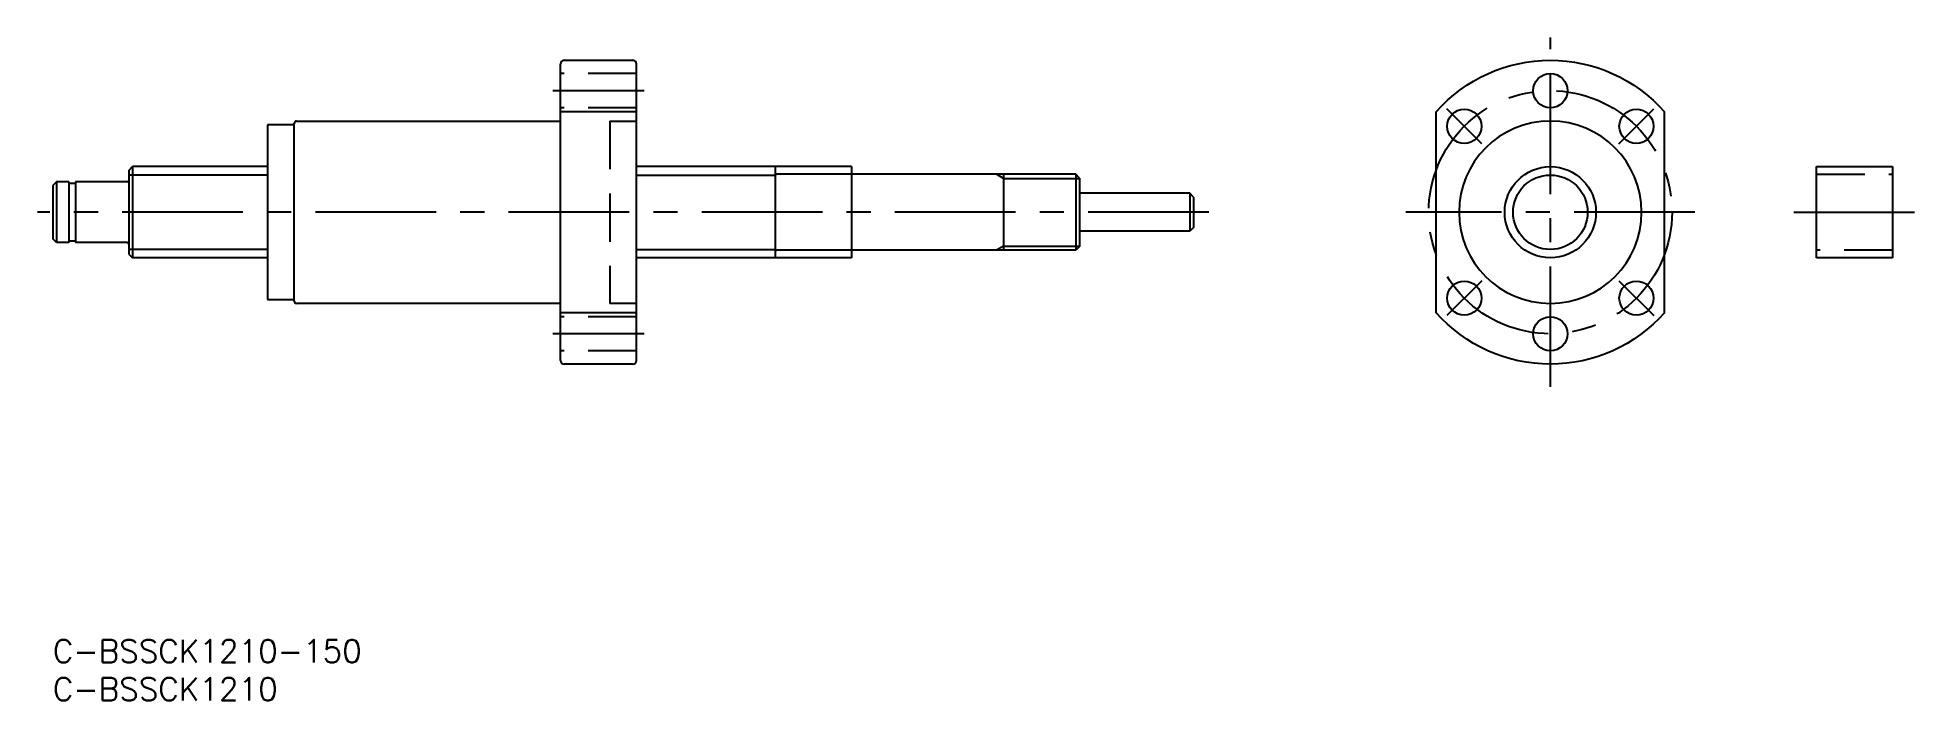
# Model space of a CAD drawing. Extents: x -2 to 245, y -8 to 79.
import ezdxf

# ---------------------------------------------------------------- set-up
doc = ezdxf.new("R2010")
doc.units = 0
doc.header["$LTSCALE"] = 0.5
for name, pattern in [('CENTER', [50.8, 31.75, -6.35, 6.35, -6.35]), ('DASHED', [19.05, 12.7, -6.35]), ('PHANTOM', [63.5, 31.75, -6.35, 6.35, -6.35, 6.35, -6.35])]:
    doc.linetypes.add(name, pattern=pattern)
doc.layers.get('0').update_dxf_attribs({"linetype": 'CONTINUOUS'})
doc.layers.add('CENTER', color=1, linetype='CENTER')
doc.styles.get("Standard").update_dxf_attribs({"font": 'txt.shx', "height": 3, "bigfont": 'bigfont.shx'})

# ---------------------------------------------------------------- blocks, each defined once
blk = doc.blocks.new('*U31')
at = {"color": 7, "linetype": 'CONTINUOUS'}
blk.add_text('C-BSSCK1210-150', height=3, dxfattribs=at).set_placement((0, -3))
blk = doc.blocks.new('*U32')
at = {"color": 7, "linetype": 'CONTINUOUS'}
blk.add_text('C-BSSCK1210', height=3, dxfattribs=at).set_placement((0, -8))

msp = doc.modelspace()

# ---------------------------------------------------------------- linework, layer by layer
at = {"color": 7, "linetype": 'CONTINUOUS'}
for p, q in [((66.75, 36.77), (66.75, 75.77)), ((67.25, 76.27), (76.25, 76.27)), ((76.75, 36.77), (76.75, 75.77)), ((76.75, 69.5), (66.75, 69.5)), ((181.9, 43.04), (181.9, 69.5)), ((211.9, 43.04), (211.9, 69.5)), ((31.75, 67.77), (28.25, 67.77)), ((28.25, 67.77), (28.25, 44.77)), ((31.75, 44.57), (31.75, 67.97)), ((32.05, 68.27), (66.75, 68.27)), ((10, 61.77), (10.5, 62.27)), ((10, 61.77), (10, 50.77)), ((10.5, 62.27), (10.5, 50.27)), ((28.25, 62.27), (10.5, 62.27)), ((95, 62.27), (76.75, 62.27)), ((95, 62.27), (95, 50.27)), ((231.9, 50.27), (231.9, 62.27)), ((231.9, 62.27), (241.9, 62.27)), ((241.9, 62.27), (241.9, 50.27)), ((0.5, 60.27), (0, 59.77)), ((0, 59.77), (0, 52.77)), ((0.5, 60.27), (0.5, 52.27)), ((2.1, 60.27), (0.5, 60.27)), ((2.1, 60.27), (2.1, 52.27)), ((3, 60.07), (2.1, 60.07)), ((3, 60.27), (3, 52.27)), ((9.8, 60.27), (3, 60.27)), ((134.5, 61.27), (95.2, 61.27)), ((125, 61.27), (125, 51.27)), ((134.5, 61.27), (134.5, 51.27)), ((135, 60.77), (134.5, 61.27)), ((135, 60.77), (135, 51.77)), ((149.5, 58.77), (135, 58.77)), ((149.5, 58.77), (149.5, 53.77)), ((150, 58.27), (149.5, 58.77)), ((150, 58.27), (150, 54.27)), ((0.5, 52.27), (0, 52.77)), ((2.1, 52.27), (0.5, 52.27)), ((3, 52.47), (2.1, 52.47)), ((9.8, 52.27), (3, 52.27)), ((149.5, 53.77), (135, 53.77)), ((150, 54.27), (149.5, 53.77)), ((10, 50.77), (10.5, 50.27)), ((28.25, 50.27), (10.5, 50.27)), ((95, 50.27), (76.75, 50.27)), ((134.5, 51.27), (95.2, 51.27)), ((135, 51.77), (134.5, 51.27)), ((241.9, 50.27), (231.9, 50.27)), ((28.25, 44.77), (31.75, 44.77)), ((66.75, 44.27), (32.05, 44.27)), ((76.75, 43.04), (66.75, 43.04)), ((76.25, 36.27), (67.25, 36.27))]:
    msp.add_line(p, q, dxfattribs=at)
at = {"color": 3, "linetype": 'DASHED'}
for p, q in [((76.75, 74.52), (66.75, 74.52)), ((76.75, 70.02), (66.75, 70.02)), ((73.25, 68.27), (73.25, 44.27)), ((73.25, 68.27), (76.75, 68.27)), ((231.9, 61.27), (241.9, 61.27)), ((241.9, 51.27), (231.9, 51.27)), ((76.75, 42.52), (66.75, 42.52)), ((76.75, 44.27), (73.25, 44.27)), ((76.75, 38.02), (66.75, 38.02))]:
    msp.add_line(p, q, dxfattribs=at)
at = {"color": 3, "linetype": 'PHANTOM'}
for p, q in [((105, 62.27), (95, 62.27)), ((105, 62.27), (105, 50.27)), ((105, 50.27), (95, 50.27))]:
    msp.add_line(p, q, dxfattribs=at)
at = {"color": 3, "linetype": 'CONTINUOUS'}
for p, q in [((28.25, 61.17), (10, 61.17)), ((76.75, 61.17), (95, 61.17)), ((125, 60.73), (124.06, 61.27)), ((125, 60.73), (135, 60.73)), ((28.25, 51.37), (10, 51.37)), ((76.75, 51.37), (95, 51.37)), ((125, 51.81), (124.06, 51.27)), ((125, 51.81), (135, 51.81))]:
    msp.add_line(p, q, dxfattribs=at)
at = {"color": 7, "linetype": 'CONTINUOUS'}
for centre, radius in [((196.9, 72.27), 2.25), ((185.59, 67.58), 2.25), ((208.22, 67.58), 2.25), ((196.9, 56.27), 4.9), ((185.59, 44.96), 2.25), ((208.22, 44.96), 2.25), ((196.9, 40.27), 2.25)]:
    msp.add_circle(centre, radius, dxfattribs=at)
at = {"color": 7, "linetype": 'CONTINUOUS', "extrusion": (0, -1e-16, -1)}
msp.add_circle((-196.9, 56.27), 12, dxfattribs=at)
at = {"color": 3, "linetype": 'CONTINUOUS'}
msp.add_circle((196.9, 56.27), 6, dxfattribs=at)
at = {"color": 7, "linetype": 'CONTINUOUS'}
for centre, radius, start, end in [((67.25, 75.77), 0.5, 90, 180), ((76.25, 75.77), 0.5, 0, 90), ((32.05, 67.97), 0.3, 90, 180), ((9.8, 60.47), 0.2, 270, 0), ((95.2, 61.47), 0.2, 180, 270), ((9.8, 52.07), 0.2, 0, 90), ((95.2, 51.07), 0.2, 90, 180), ((32.05, 44.57), 0.3, 180, 270), ((67.25, 36.77), 0.5, 180, 270), ((76.25, 36.77), 0.5, 270, 0)]:
    msp.add_arc(centre, radius, start, end, dxfattribs=at)
at = {"color": 7, "linetype": 'CONTINUOUS', "extrusion": (-1e-16, -1e-16, -1)}
for start, end in [(41.4096, 138.5904), (221.4096, 318.5904)]:
    msp.add_arc((-196.9, 56.27), 20, start, end, dxfattribs=at)
at = {"layer": 'CENTER', "color": 1, "linetype": 'CENTER'}
for p, q in [((196.9, 33.27), (196.9, 79.27)), ((77.75, 72.27), (65.75, 72.27)), ((187.89, 65.28), (183.29, 69.88)), ((205.92, 65.28), (210.52, 69.88)), ((152, 56.27), (-2, 56.27)), ((215.9, 56.27), (177.9, 56.27)), ((228.9, 56.27), (244.9, 56.27)), ((187.89, 47.25), (183.29, 42.66)), ((205.92, 47.25), (210.52, 42.66)), ((77.75, 40.27), (65.75, 40.27))]:
    msp.add_line(p, q, dxfattribs=at)
msp.add_circle((196.9, 56.27), 16, dxfattribs=at)

# ---------------------------------------------------------------- block references
at = {"color": 7, "linetype": 'CONTINUOUS'}
for name in ['*U31', '*U32']:
    msp.add_blockref(name, (0, 0), dxfattribs=at)

doc.saveas('drawing.dxf')
